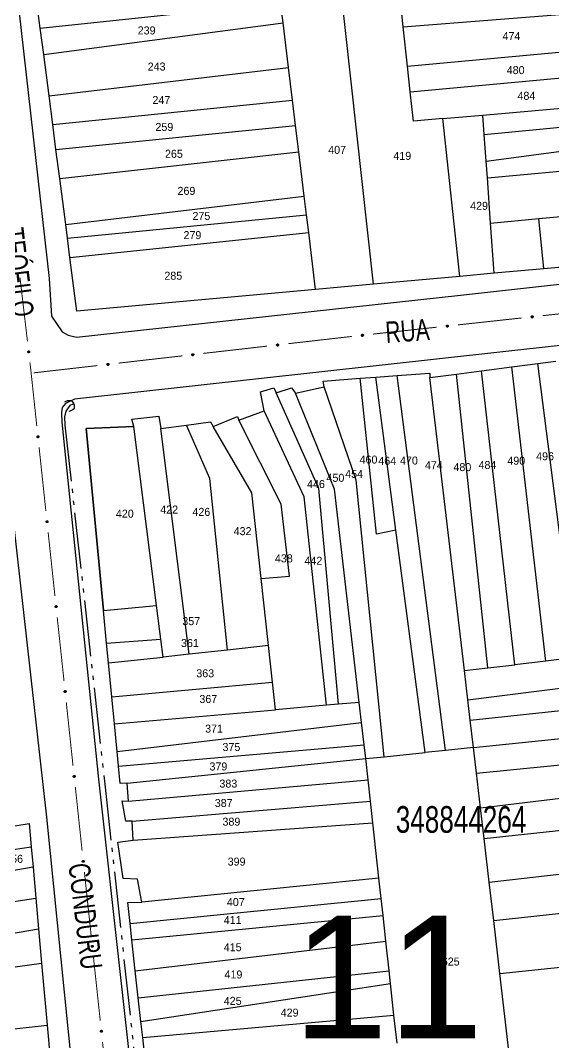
# Model space of a CAD drawing. Extents: x 203851 to 204958, y 4839055 to 4839989.
# Drawn here: x 204350.2 to 204450.1, y 4839515.8 to 4839707.3 of the extents above; entities that cross this region are included whole.
import ezdxf
from ezdxf.enums import TextEntityAlignment as Align

# ---------------------------------------------------------------- set-up
doc = ezdxf.new("R2010")
doc.units = 0
doc.header["$LTSCALE"] = 1.5
doc.header["$MEASUREMENT"] = 0
doc.linetypes.add('TRACO_05', pattern=[11, 7, -1, 0.5, -1, 0.5, -1])
for name, color, linetype in [('CD_MALHA_LOTES', 7, 'CONTINUOUS'), ('CD_TXT_QUADRA', 2, 'CONTINUOUS'), ('HD-VALAS-DRENOS', 170, 'CONTINUOUS'), ('LM-TXT-LSB', 7, 'CONTINUOUS'), ('RU-QUADRA', 210, 'CONTINUOUS'), ('SV-BUEIRO-VALA', 7, 'CONTINUOUS'), ('SV-EIXO-RUA-PAV', 20, 'CONTINUOUS'), ('SV-PONTE-BUEIRO', 251, 'CONTINUOUS'), ('SV-RUA-PAVIM', 7, 'CONTINUOUS'), ('SV-TXT-RUA-N-PAV', 7, 'CONTINUOUS'), ('SV-TXT-RUA-PAV', 7, 'CONTINUOUS'), ('Th_NmrPort', 1, 'CONTINUOUS')]:
    doc.layers.add(name, color=color, linetype=linetype)
doc.styles.add('ARIAL', font='ARIAL.SHX')
doc.styles.add('SWIS', font='swissko.ttf')

# ---------------------------------------------------------------- blocks, each defined once
blk = doc.blocks.new('COD120', base_point=(204091.84, 4839277.8))
at = {"layer": 'SV-PONTE-BUEIRO'}
blk.add_lwpolyline([(204090.84, 4839276.4), (204090.84, 4839276.983333), (204090.84, 4839277.070833), (204090.923333, 4839277.304167), (204091.09, 4839277.566667), (204091.34, 4839277.7125), (204091.673333, 4839277.8), (204092.006667, 4839277.8), (204092.34, 4839277.7125), (204092.59, 4839277.566667), (204092.756667, 4839277.304167), (204092.84, 4839277.070833), (204092.84, 4839276.983333), (204092.84, 4839276.4)], dxfattribs=at)

msp = doc.modelspace()

# ---------------------------------------------------------------- linework, layer by layer
at = {"layer": 'CD_MALHA_LOTES', "linetype": 'Continuous', "flags": 128}
for points in [[(204416.3, 4839657.88), (204410.05, 4839715.07)], [(204353.89, 4839705.84), (204398.92, 4839710.57)], [(204399.38, 4839706.85), (204398.92, 4839710.57)], [(204421.9, 4839706.08), (204421.37, 4839711.01)], [(204353.89, 4839705.84), (204353.45, 4839709.25)], [(204421.9, 4839706.08), (204468.66, 4839709.78)], [(204354.53, 4839700.91), (204399.38, 4839706.85)], [(204400.4, 4839698.51), (204399.38, 4839706.85)], [(204354.53, 4839700.91), (204353.89, 4839705.84)], [(204422.69, 4839698.74), (204421.9, 4839706.08)], [(204422.69, 4839698.74), (204469.37, 4839703.06)], [(204355.52, 4839693.2), (204354.53, 4839700.91)], [(204423.21, 4839693.91), (204422.69, 4839698.74)], [(204355.52, 4839693.2), (204400.4, 4839698.51)], [(204401.14, 4839692.39), (204400.4, 4839698.51)], [(204423.21, 4839693.91), (204469.88, 4839698.26)], [(204356.22, 4839687.81), (204355.52, 4839693.2)], [(204423.8, 4839688.41), (204423.21, 4839693.91)], [(204356.22, 4839687.81), (204401.14, 4839692.39)], [(204401.73, 4839687.61), (204401.14, 4839692.39)], [(204436.82, 4839689.57), (204470.49, 4839692.57)], [(204429.35, 4839688.9), (204436.82, 4839689.57)], [(204437.08, 4839685.93), (204436.82, 4839689.57)], [(204437.08, 4839685.93), (204470.85, 4839689.18)], [(204356.82, 4839683.13), (204356.22, 4839687.81)], [(204356.82, 4839683.13), (204401.73, 4839687.61)], [(204402.33, 4839682.67), (204401.73, 4839687.61)], [(204429.35, 4839688.9), (204423.8, 4839688.41)], [(204432.48, 4839659.34), (204429.35, 4839688.9)], [(204437.44, 4839680.93), (204437.08, 4839685.93)], [(204437.44, 4839680.93), (204471.25, 4839685.45)], [(204357.53, 4839677.69), (204356.82, 4839683.13)], [(204357.53, 4839677.69), (204402.33, 4839682.67)], [(204403.35, 4839674.35), (204402.33, 4839682.67)], [(204437.67, 4839677.82), (204437.44, 4839680.93)], [(204437.67, 4839677.82), (204471.73, 4839680.92)], [(204358.64, 4839669.09), (204357.53, 4839677.69)], [(204438.28, 4839669.34), (204437.67, 4839677.82)], [(204358.64, 4839669.09), (204403.35, 4839674.35)], [(204403.77, 4839670.9), (204403.35, 4839674.35)], [(204447.34, 4839670.17), (204472.62, 4839672.51)], [(204358.97, 4839666.52), (204403.77, 4839670.9)], [(204404.18, 4839667.55), (204403.77, 4839670.9)], [(204438.28, 4839669.34), (204447.34, 4839670.17)], [(204448.25, 4839660.76), (204447.34, 4839670.17)], [(204358.97, 4839666.52), (204358.64, 4839669.09)], [(204438.96, 4839659.93), (204438.28, 4839669.34)], [(204359.43, 4839662.9), (204358.97, 4839666.52)], [(204359.43, 4839662.9), (204404.18, 4839667.55)], [(204405.48, 4839656.9), (204404.18, 4839667.55)], [(204360.73, 4839652.86), (204359.43, 4839662.9)], [(204473.63, 4839663.06), (204448.25, 4839660.76)], [(204448.25, 4839660.76), (204438.96, 4839659.93)], [(204432.48, 4839659.34), (204416.3, 4839657.88)], [(204438.96, 4839659.93), (204432.48, 4839659.34)], [(204405.48, 4839656.9), (204360.73, 4839652.86)], [(204416.3, 4839657.88), (204405.48, 4839656.9)], [(204447.15, 4839643.01), (204450.52, 4839643.44)], [(204420.75, 4839640.77), (204426.89, 4839641.22)], [(204426.89, 4839641.22), (204426.88, 4839640.42)], [(204431.91, 4839641.06), (204436.55, 4839641.65)], [(204436.55, 4839641.65), (204442.23, 4839642.38)], [(204442.82, 4839586.6), (204436.55, 4839641.65)], [(204442.23, 4839642.38), (204447.15, 4839643.01)], [(204448.65, 4839587.28), (204442.23, 4839642.38)], [(204454.21, 4839587.93), (204447.15, 4839643.01)], [(204406.91, 4839639.74), (204413.84, 4839640.26)], [(204407.09, 4839638.63), (204406.91, 4839639.74)], [(204413.84, 4839640.26), (204416.75, 4839640.47)], [(204416.89, 4839611.04), (204413.84, 4839640.26)], [(204416.75, 4839640.47), (204420.75, 4839640.77)], [(204420.52, 4839611.79), (204416.75, 4839640.47)], [(204429.8, 4839570.55), (204420.75, 4839640.77)], [(204426.88, 4839640.42), (204431.91, 4839641.06)], [(204433.37, 4839585.5), (204426.88, 4839640.42)], [(204437.74, 4839586.01), (204431.91, 4839641.06)], [(204395.87, 4839634.13), (204395.18, 4839637.71), (204397.63, 4839638.44), (204398.11, 4839637.53)], [(204398.11, 4839637.53), (204400.96, 4839638.45)], [(204409.74, 4839579.18), (204406.11, 4839619.59), (204398.11, 4839637.53)], [(204400.96, 4839638.45), (204401.69, 4839637.44)], [(204401.69, 4839637.44), (204407.09, 4839638.63)], [(204413.67, 4839579.52), (204409.05, 4839619.5), (204401.69, 4839637.44)], [(204418.31, 4839569.36), (204413.05, 4839621.17), (204407.09, 4839638.63)], [(204391.11, 4839632.42), (204395.87, 4839634.13)], [(204407.49, 4839578.99), (204403.35, 4839618.06), (204395.87, 4839634.13)], [(204371.43, 4839631.24), (204371.05, 4839632.6), (204376.09, 4839633.15), (204376.45, 4839630.82)], [(204381.28, 4839631.47), (204385.78, 4839632.08), (204386.27, 4839631.21)], [(204386.27, 4839631.21), (204390.83, 4839633.08), (204391.11, 4839632.42)], [(204400.59, 4839603.17), (204399.05, 4839616.7), (204391.11, 4839632.42)], [(204371.43, 4839631.24), (204362.46, 4839630.84)], [(204362.46, 4839630.84), (204365.74, 4839596.73)], [(204375.68, 4839597.66), (204371.43, 4839631.24)], [(204376.45, 4839630.82), (204381.28, 4839631.47)], [(204381.77, 4839588.57), (204376.45, 4839630.82)], [(204388.98, 4839589.34), (204385.67, 4839621.49), (204381.28, 4839631.47)], [(204395.27, 4839602.78), (204393.5, 4839618.78), (204386.27, 4839631.21)], [(204420.52, 4839611.79), (204416.89, 4839611.04)], [(204425.99, 4839570.15), (204420.52, 4839611.79)], [(204395.27, 4839602.78), (204400.59, 4839603.17)], [(204396.66, 4839590.18), (204395.27, 4839602.78)], [(204365.74, 4839596.73), (204375.68, 4839597.66)], [(204376.48, 4839591.38), (204375.68, 4839597.66)], [(204366.32, 4839590.65), (204365.74, 4839596.73)], [(204366.32, 4839590.65), (204376.48, 4839591.38)], [(204366.68, 4839586.93), (204366.32, 4839590.65)], [(204376.9, 4839588.04), (204376.48, 4839591.38)], [(204396.66, 4839590.18), (204388.98, 4839589.34)], [(204397.42, 4839583.32), (204396.66, 4839590.18)], [(204366.68, 4839586.93), (204376.9, 4839588.04)], [(204381.77, 4839588.57), (204376.9, 4839588.04)], [(204388.98, 4839589.34), (204381.77, 4839588.57)], [(204454.21, 4839587.93), (204448.65, 4839587.28)], [(204367.29, 4839580.6), (204366.68, 4839586.93)], [(204433.37, 4839585.5), (204437.74, 4839586.01)], [(204434.02, 4839580), (204482.03, 4839586.05)], [(204437.74, 4839586.01), (204442.82, 4839586.6)], [(204448.65, 4839587.28), (204442.82, 4839586.6)], [(204434.02, 4839580), (204433.37, 4839585.5)], [(204367.29, 4839580.6), (204397.42, 4839583.32)], [(204397.99, 4839578.16), (204397.42, 4839583.32)], [(204367.77, 4839575.55), (204367.29, 4839580.6)], [(204434.47, 4839576.2), (204434.02, 4839580)], [(204434.47, 4839576.2), (204482.51, 4839581.32)], [(204367.77, 4839575.55), (204397.99, 4839578.16)], [(204407.49, 4839578.99), (204397.99, 4839578.16)], [(204409.74, 4839579.18), (204407.49, 4839578.99)], [(204413.67, 4839579.52), (204409.74, 4839579.18)], [(204414.1, 4839575.77), (204413.67, 4839579.52)], [(204435.07, 4839571.09), (204434.47, 4839576.2)], [(204368.28, 4839570.33), (204367.77, 4839575.55)], [(204368.28, 4839570.33), (204414.1, 4839575.77)], [(204414.58, 4839571.59), (204414.1, 4839575.77)], [(204435.07, 4839571.09), (204483.04, 4839576.03)], [(204368.54, 4839567.56), (204414.58, 4839571.59)], [(204414.88, 4839569.01), (204414.58, 4839571.59)], [(204429.8, 4839570.55), (204425.99, 4839570.15)], [(204435.07, 4839571.09), (204429.8, 4839570.55)], [(204435.63, 4839566.26), (204435.07, 4839571.09)], [(204435.63, 4839566.26), (204483.54, 4839571.03)], [(204368.54, 4839567.56), (204368.28, 4839570.33)], [(204370.14, 4839564.41), (204414.88, 4839569.01)], [(204414.88, 4839569.01), (204418.31, 4839569.36)], [(204415.31, 4839565.05), (204414.88, 4839569.01)], [(204418.31, 4839569.36), (204425.99, 4839570.15)], [(204370.14, 4839564.41), (204368.85, 4839564.37), (204368.54, 4839567.56)], [(204370.39, 4839561.03), (204415.31, 4839565.05)], [(204415.75, 4839561.05), (204415.31, 4839565.05)], [(204436.39, 4839559.79), (204435.63, 4839566.26)], [(204436.39, 4839559.79), (204484.09, 4839565.56)], [(204370.39, 4839561.03), (204370.14, 4839564.41)], [(204371.13, 4839557.29), (204369.89, 4839557.3), (204369.25, 4839561.09), (204370.39, 4839561.03)], [(204371.13, 4839557.29), (204415.75, 4839561.05)], [(204416.2, 4839556.97), (204415.75, 4839561.05)], [(204437.06, 4839554.01), (204436.39, 4839559.79)], [(204437.06, 4839554.01), (204484.74, 4839559.16)], [(204371.28, 4839553.71), (204371.13, 4839557.29)], [(204371.28, 4839553.71), (204416.2, 4839556.97)], [(204417.34, 4839546.62), (204416.2, 4839556.97)], [(204310.4, 4839550.13), (204351.79, 4839556.83)], [(204351.79, 4839556.83), (204352.18, 4839552.46)], [(204372.9, 4839542.14), (204372.12, 4839546.44), (204369.43, 4839546.52), (204368.44, 4839553.34), (204371.28, 4839553.71)], [(204438.02, 4839545.83), (204437.06, 4839554.01)], [(204333.57, 4839549.71), (204352.18, 4839552.46)], [(204352.18, 4839552.46), (204352.52, 4839548.64)], [(204438.02, 4839545.83), (204485.53, 4839551.3)], [(204352.52, 4839548.64), (204334.46, 4839545.53)], [(204352.52, 4839548.64), (204353.04, 4839542.85)], [(204417.34, 4839546.62), (204372.9, 4839542.14)], [(204417.76, 4839542.77), (204417.34, 4839546.62)], [(204438.86, 4839538.65), (204438.02, 4839545.83)], [(204438.86, 4839538.65), (204484.45, 4839543.61)], [(204325.2, 4839538.69), (204353.04, 4839542.85)], [(204353.04, 4839542.85), (204353.55, 4839537.1)], [(204370.7, 4839538.1), (204370.26, 4839542.02), (204372.9, 4839542.14)], [(204370.7, 4839538.1), (204417.76, 4839542.77)], [(204418.11, 4839539.59), (204417.76, 4839542.77)], [(204371.03, 4839535.07), (204370.7, 4839538.1)], [(204371.03, 4839535.07), (204418.11, 4839539.59)], [(204418.63, 4839534.83), (204418.11, 4839539.59)], [(204440.01, 4839528.76), (204438.86, 4839538.65)], [(204325.95, 4839532.38), (204353.55, 4839537.1)], [(204353.55, 4839537.1), (204354.12, 4839530.69)], [(204371.68, 4839529.26), (204371.03, 4839535.07)], [(204371.68, 4839529.26), (204418.63, 4839534.83)], [(204419.25, 4839529.22), (204418.63, 4839534.83)], [(204440.01, 4839528.76), (204485.45, 4839533.51)], [(204326.62, 4839526.85), (204354.12, 4839530.69)], [(204354.12, 4839530.69), (204355.16, 4839519.05)], [(204372.24, 4839524.22), (204371.68, 4839529.26)], [(204372.24, 4839524.22), (204419.25, 4839529.22)], [(204419.51, 4839526.88), (204419.25, 4839529.22)], [(204442.21, 4839509.92), (204440.01, 4839528.76)], [(204372.73, 4839519.78), (204419.51, 4839526.88)], [(204420.16, 4839520.93), (204419.51, 4839526.88)], [(204372.73, 4839519.78), (204372.24, 4839524.22)], [(204373.07, 4839516.73), (204420.16, 4839520.93)], [(204420.74, 4839515.67), (204420.16, 4839520.93)], [(204327.92, 4839516.06), (204355.16, 4839519.05)], [(204355.16, 4839519.05), (204355.72, 4839512.8)], [(204373.07, 4839516.73), (204372.73, 4839519.78)], [(204373.79, 4839510.29), (204373.07, 4839516.73)]]:
    msp.add_lwpolyline(points, dxfattribs=at)
at = {"layer": 'HD-VALAS-DRENOS', "linetype": 'TRACO_05'}
msp.add_polyline3d([(204359.97, 4839635.44, 5.86), (204359.44, 4839635.14, 5.86), (204358.65, 4839634.1, 5.86), (204358.44, 4839633.02, 5.86), (204358.5, 4839631.45, 5.86), (204365.98, 4839564.19, 4.18), (204373.71, 4839493.54, 4.25)], dxfattribs=at)
at = {"layer": 'RU-QUADRA', "linetype": 'Continuous', "flags": 128}
for points in [[(204473.63, 4839663.06), (204448.25, 4839660.76), (204438.96, 4839659.93), (204432.48, 4839659.34), (204416.3, 4839657.88), (204405.48, 4839656.9), (204360.73, 4839652.86), (204359.43, 4839662.9), (204358.97, 4839666.52), (204358.64, 4839669.09), (204357.53, 4839677.69), (204356.82, 4839683.13), (204356.22, 4839687.81), (204355.52, 4839693.2), (204354.53, 4839700.91), (204353.89, 4839705.84), (204353.45, 4839709.25)], [(204373.79, 4839510.29), (204373.07, 4839516.73), (204372.73, 4839519.78), (204372.24, 4839524.22), (204371.68, 4839529.26), (204371.03, 4839535.07), (204370.7, 4839538.1), (204370.26, 4839542.02), (204372.9, 4839542.14), (204372.12, 4839546.44), (204369.43, 4839546.52), (204368.44, 4839553.34), (204371.28, 4839553.71), (204371.13, 4839557.29), (204369.89, 4839557.3), (204369.25, 4839561.09), (204370.39, 4839561.03), (204370.14, 4839564.41), (204368.85, 4839564.37), (204368.54, 4839567.56), (204368.28, 4839570.33), (204367.77, 4839575.55), (204367.29, 4839580.6), (204366.68, 4839586.93), (204366.32, 4839590.65), (204365.74, 4839596.73), (204362.46, 4839630.84), (204371.43, 4839631.24), (204371.05, 4839632.6), (204376.09, 4839633.15), (204376.45, 4839630.82), (204381.28, 4839631.47), (204385.78, 4839632.08), (204386.27, 4839631.21), (204390.83, 4839633.08), (204391.11, 4839632.42), (204395.87, 4839634.13), (204395.18, 4839637.71), (204397.63, 4839638.44), (204398.11, 4839637.53), (204400.96, 4839638.45), (204401.69, 4839637.44), (204407.09, 4839638.63), (204406.91, 4839639.74), (204413.84, 4839640.26), (204416.75, 4839640.47), (204420.75, 4839640.77), (204426.89, 4839641.22), (204426.88, 4839640.42), (204431.91, 4839641.06), (204436.55, 4839641.65), (204442.23, 4839642.38), (204447.15, 4839643.01), (204450.52, 4839643.44)], [(204310.4, 4839550.13), (204351.79, 4839556.83), (204352.18, 4839552.46), (204352.52, 4839548.64), (204353.04, 4839542.85), (204353.55, 4839537.1), (204354.12, 4839530.69), (204355.16, 4839519.05), (204355.72, 4839512.8)]]:
    msp.add_lwpolyline(points, dxfattribs=at)
at = {"layer": 'SV-EIXO-RUA-PAV', "const_width": 0.18}
for points in [[(204350.08, 4839659.11), (204351.48, 4839647.19)], [(204448.06, 4839651.99), (204459.99, 4839653.28)], [(204432.15, 4839650.26), (204444.08, 4839651.56)], [(204416.25, 4839648.54), (204428.18, 4839649.83)], [(204400.35, 4839646.74), (204412.27, 4839648.1)], [(204384.45, 4839644.92), (204396.37, 4839646.28)], [(204351.94, 4839643.22), (204352.06, 4839642.23)], [(204368.56, 4839643.1), (204380.48, 4839644.46)], [(204352.06, 4839642.23), (204352.15, 4839641.43)], [(204352.15, 4839641.43), (204353.23, 4839631.29)], [(204352.66, 4839641.28), (204364.58, 4839642.64)], [(204353.66, 4839627.31), (204354.93, 4839615.38)], [(204355.35, 4839611.4), (204356.63, 4839599.47)], [(204357.05, 4839595.49), (204358.33, 4839583.56)], [(204358.75, 4839579.58), (204360.02, 4839567.65)], [(204360.45, 4839563.67), (204361.72, 4839551.74)], [(204362.15, 4839547.76), (204363.42, 4839535.83)], [(204363.84, 4839531.85), (204365.12, 4839519.92)], [(204365.54, 4839515.94), (204366.81, 4839504.01)]]:
    msp.add_lwpolyline(points, dxfattribs=at)
at = {"layer": 'SV-EIXO-RUA-PAV'}
for points in [[(204445.92, 4839651.87), (204445.95, 4839651.91), (204445.98, 4839651.93), (204446.02, 4839651.95), (204446.05, 4839651.95), (204446.08, 4839651.95), (204446.12, 4839651.95), (204446.16, 4839651.93), (204446.2, 4839651.9), (204446.22, 4839651.86), (204446.24, 4839651.83), (204446.25, 4839651.8), (204446.25, 4839651.76), (204446.24, 4839651.72), (204446.22, 4839651.69), (204446.19, 4839651.65), (204446.16, 4839651.62), (204446.12, 4839651.61), (204446.09, 4839651.6), (204446.05, 4839651.6), (204446.02, 4839651.61), (204445.98, 4839651.63), (204445.94, 4839651.66), (204445.91, 4839651.69), (204445.9, 4839651.72), (204445.89, 4839651.76), (204445.89, 4839651.79), (204445.9, 4839651.83), (204445.92, 4839651.87)], [(204430.01, 4839650.14), (204430.04, 4839650.18), (204430.07, 4839650.21), (204430.11, 4839650.22), (204430.14, 4839650.23), (204430.18, 4839650.23), (204430.21, 4839650.22), (204430.25, 4839650.21), (204430.29, 4839650.18), (204430.32, 4839650.14), (204430.33, 4839650.11), (204430.34, 4839650.07), (204430.34, 4839650.04), (204430.33, 4839650), (204430.31, 4839649.96), (204430.28, 4839649.92), (204430.25, 4839649.9), (204430.22, 4839649.88), (204430.18, 4839649.88), (204430.14, 4839649.88), (204430.11, 4839649.88), (204430.07, 4839649.9), (204430.03, 4839649.93), (204430.01, 4839649.96), (204429.99, 4839650), (204429.99, 4839650.03), (204429.99, 4839650.07), (204429.99, 4839650.1), (204430.01, 4839650.14)], [(204414.1, 4839648.42), (204414.13, 4839648.46), (204414.17, 4839648.48), (204414.2, 4839648.5), (204414.24, 4839648.5), (204414.27, 4839648.5), (204414.31, 4839648.5), (204414.35, 4839648.48), (204414.38, 4839648.45), (204414.41, 4839648.41), (204414.43, 4839648.38), (204414.43, 4839648.35), (204414.43, 4839648.31), (204414.42, 4839648.27), (204414.41, 4839648.24), (204414.38, 4839648.2), (204414.34, 4839648.17), (204414.31, 4839648.16), (204414.27, 4839648.15), (204414.24, 4839648.15), (204414.2, 4839648.16), (204414.16, 4839648.18), (204414.13, 4839648.21), (204414.1, 4839648.24), (204414.09, 4839648.27), (204414.08, 4839648.31), (204414.08, 4839648.34), (204414.08, 4839648.38), (204414.1, 4839648.42)], [(204351.8, 4839645.36), (204351.84, 4839645.33), (204351.87, 4839645.3), (204351.88, 4839645.26), (204351.89, 4839645.23), (204351.89, 4839645.19), (204351.88, 4839645.16), (204351.86, 4839645.12), (204351.84, 4839645.08), (204351.8, 4839645.06), (204351.77, 4839645.04), (204351.73, 4839645.03), (204351.7, 4839645.03), (204351.66, 4839645.04), (204351.62, 4839645.06), (204351.58, 4839645.09), (204351.56, 4839645.12), (204351.54, 4839645.15), (204351.54, 4839645.19), (204351.53, 4839645.23), (204351.54, 4839645.26), (204351.56, 4839645.3), (204351.59, 4839645.34), (204351.62, 4839645.36), (204351.66, 4839645.38), (204351.69, 4839645.38), (204351.73, 4839645.39), (204351.76, 4839645.38), (204351.8, 4839645.36)], [(204398.21, 4839646.6), (204398.24, 4839646.64), (204398.27, 4839646.67), (204398.3, 4839646.68), (204398.34, 4839646.69), (204398.37, 4839646.69), (204398.41, 4839646.68), (204398.45, 4839646.66), (204398.49, 4839646.64), (204398.51, 4839646.6), (204398.53, 4839646.57), (204398.54, 4839646.53), (204398.54, 4839646.5), (204398.53, 4839646.46), (204398.51, 4839646.42), (204398.48, 4839646.38), (204398.45, 4839646.36), (204398.41, 4839646.34), (204398.38, 4839646.34), (204398.34, 4839646.34), (204398.31, 4839646.34), (204398.27, 4839646.36), (204398.23, 4839646.39), (204398.2, 4839646.42), (204398.19, 4839646.46), (204398.18, 4839646.49), (204398.18, 4839646.53), (204398.19, 4839646.56), (204398.21, 4839646.6)], [(204382.31, 4839644.78), (204382.34, 4839644.82), (204382.37, 4839644.85), (204382.41, 4839644.86), (204382.44, 4839644.87), (204382.48, 4839644.87), (204382.51, 4839644.86), (204382.55, 4839644.85), (204382.59, 4839644.82), (204382.62, 4839644.78), (204382.63, 4839644.75), (204382.64, 4839644.71), (204382.64, 4839644.68), (204382.63, 4839644.64), (204382.61, 4839644.6), (204382.58, 4839644.56), (204382.55, 4839644.54), (204382.52, 4839644.52), (204382.48, 4839644.52), (204382.45, 4839644.52), (204382.41, 4839644.52), (204382.37, 4839644.54), (204382.33, 4839644.57), (204382.31, 4839644.6), (204382.29, 4839644.64), (204382.29, 4839644.67), (204382.29, 4839644.71), (204382.29, 4839644.74), (204382.31, 4839644.78)], [(204366.41, 4839642.96), (204366.44, 4839643), (204366.48, 4839643.03), (204366.51, 4839643.04), (204366.55, 4839643.05), (204366.58, 4839643.05), (204366.62, 4839643.04), (204366.66, 4839643.03), (204366.69, 4839643), (204366.72, 4839642.96), (204366.74, 4839642.93), (204366.74, 4839642.89), (204366.74, 4839642.86), (204366.74, 4839642.82), (204366.72, 4839642.78), (204366.69, 4839642.75), (204366.65, 4839642.72), (204366.62, 4839642.71), (204366.59, 4839642.7), (204366.55, 4839642.7), (204366.51, 4839642.71), (204366.48, 4839642.72), (204366.44, 4839642.75), (204366.41, 4839642.79), (204366.4, 4839642.82), (204366.39, 4839642.85), (204366.39, 4839642.89), (204366.4, 4839642.93), (204366.41, 4839642.96)], [(204353.54, 4839629.45), (204353.58, 4839629.42), (204353.6, 4839629.39), (204353.62, 4839629.36), (204353.62, 4839629.32), (204353.62, 4839629.29), (204353.62, 4839629.25), (204353.6, 4839629.21), (204353.57, 4839629.17), (204353.53, 4839629.15), (204353.5, 4839629.13), (204353.47, 4839629.13), (204353.43, 4839629.13), (204353.39, 4839629.13), (204353.36, 4839629.15), (204353.32, 4839629.18), (204353.29, 4839629.22), (204353.28, 4839629.25), (204353.27, 4839629.29), (204353.27, 4839629.32), (204353.28, 4839629.36), (204353.3, 4839629.4), (204353.33, 4839629.43), (204353.36, 4839629.46), (204353.39, 4839629.47), (204353.43, 4839629.48), (204353.46, 4839629.48), (204353.5, 4839629.47), (204353.54, 4839629.45)], [(204355.24, 4839613.55), (204355.27, 4839613.52), (204355.3, 4839613.48), (204355.32, 4839613.45), (204355.32, 4839613.41), (204355.32, 4839613.38), (204355.31, 4839613.34), (204355.3, 4839613.3), (204355.27, 4839613.26), (204355.23, 4839613.24), (204355.2, 4839613.22), (204355.16, 4839613.22), (204355.13, 4839613.22), (204355.09, 4839613.23), (204355.05, 4839613.24), (204355.02, 4839613.27), (204354.99, 4839613.31), (204354.98, 4839613.34), (204354.97, 4839613.38), (204354.97, 4839613.41), (204354.98, 4839613.45), (204354.99, 4839613.49), (204355.02, 4839613.52), (204355.06, 4839613.55), (204355.09, 4839613.56), (204355.13, 4839613.57), (204355.16, 4839613.57), (204355.2, 4839613.56), (204355.24, 4839613.55)], [(204356.93, 4839597.64), (204356.97, 4839597.61), (204357, 4839597.57), (204357.01, 4839597.54), (204357.02, 4839597.5), (204357.02, 4839597.47), (204357.01, 4839597.43), (204357, 4839597.39), (204356.97, 4839597.36), (204356.93, 4839597.33), (204356.9, 4839597.31), (204356.86, 4839597.31), (204356.83, 4839597.31), (204356.79, 4839597.32), (204356.75, 4839597.33), (204356.71, 4839597.36), (204356.69, 4839597.4), (204356.67, 4839597.43), (204356.67, 4839597.47), (204356.67, 4839597.5), (204356.67, 4839597.54), (204356.69, 4839597.58), (204356.72, 4839597.61), (204356.76, 4839597.64), (204356.79, 4839597.65), (204356.82, 4839597.66), (204356.86, 4839597.66), (204356.9, 4839597.65), (204356.93, 4839597.64)], [(204358.63, 4839581.73), (204358.67, 4839581.7), (204358.7, 4839581.66), (204358.71, 4839581.63), (204358.72, 4839581.59), (204358.72, 4839581.56), (204358.71, 4839581.52), (204358.69, 4839581.48), (204358.66, 4839581.45), (204358.63, 4839581.42), (204358.59, 4839581.4), (204358.56, 4839581.4), (204358.52, 4839581.4), (204358.49, 4839581.41), (204358.45, 4839581.42), (204358.41, 4839581.45), (204358.38, 4839581.49), (204358.37, 4839581.52), (204358.37, 4839581.56), (204358.36, 4839581.59), (204358.37, 4839581.63), (204358.39, 4839581.67), (204358.42, 4839581.7), (204358.45, 4839581.73), (204358.49, 4839581.74), (204358.52, 4839581.75), (204358.56, 4839581.75), (204358.59, 4839581.75), (204358.63, 4839581.73)], [(204360.33, 4839565.82), (204360.37, 4839565.79), (204360.39, 4839565.75), (204360.41, 4839565.72), (204360.41, 4839565.68), (204360.41, 4839565.65), (204360.41, 4839565.61), (204360.39, 4839565.57), (204360.36, 4839565.54), (204360.32, 4839565.51), (204360.29, 4839565.49), (204360.26, 4839565.49), (204360.22, 4839565.49), (204360.19, 4839565.5), (204360.15, 4839565.51), (204360.11, 4839565.54), (204360.08, 4839565.58), (204360.07, 4839565.61), (204360.06, 4839565.65), (204360.06, 4839565.68), (204360.07, 4839565.72), (204360.09, 4839565.76), (204360.12, 4839565.79), (204360.15, 4839565.82), (204360.18, 4839565.83), (204360.22, 4839565.84), (204360.25, 4839565.84), (204360.29, 4839565.84), (204360.33, 4839565.82)], [(204362.03, 4839549.91), (204362.07, 4839549.88), (204362.09, 4839549.84), (204362.11, 4839549.81), (204362.11, 4839549.77), (204362.11, 4839549.74), (204362.11, 4839549.7), (204362.09, 4839549.67), (204362.06, 4839549.63), (204362.02, 4839549.6), (204361.99, 4839549.59), (204361.95, 4839549.58), (204361.92, 4839549.58), (204361.88, 4839549.59), (204361.84, 4839549.6), (204361.81, 4839549.63), (204361.78, 4839549.67), (204361.77, 4839549.7), (204361.76, 4839549.74), (204361.76, 4839549.77), (204361.77, 4839549.81), (204361.78, 4839549.85), (204361.82, 4839549.88), (204361.85, 4839549.91), (204361.88, 4839549.92), (204361.92, 4839549.93), (204361.95, 4839549.93), (204361.99, 4839549.93), (204362.03, 4839549.91)], [(204363.72, 4839534), (204363.76, 4839533.97), (204363.79, 4839533.93), (204363.8, 4839533.9), (204363.81, 4839533.86), (204363.81, 4839533.83), (204363.8, 4839533.79), (204363.79, 4839533.76), (204363.76, 4839533.72), (204363.72, 4839533.69), (204363.69, 4839533.68), (204363.65, 4839533.67), (204363.62, 4839533.67), (204363.58, 4839533.68), (204363.54, 4839533.69), (204363.5, 4839533.72), (204363.48, 4839533.76), (204363.46, 4839533.79), (204363.46, 4839533.83), (204363.46, 4839533.86), (204363.46, 4839533.9), (204363.48, 4839533.94), (204363.51, 4839533.97), (204363.55, 4839534), (204363.58, 4839534.01), (204363.61, 4839534.02), (204363.65, 4839534.02), (204363.69, 4839534.02), (204363.72, 4839534)], [(204365.42, 4839518.09), (204365.46, 4839518.06), (204365.49, 4839518.02), (204365.5, 4839517.99), (204365.51, 4839517.95), (204365.51, 4839517.92), (204365.5, 4839517.88), (204365.48, 4839517.85), (204365.45, 4839517.81), (204365.42, 4839517.78), (204365.38, 4839517.77), (204365.35, 4839517.76), (204365.32, 4839517.76), (204365.28, 4839517.77), (204365.24, 4839517.78), (204365.2, 4839517.82), (204365.18, 4839517.85), (204365.16, 4839517.88), (204365.16, 4839517.92), (204365.16, 4839517.95), (204365.16, 4839517.99), (204365.18, 4839518.03), (204365.21, 4839518.06), (204365.24, 4839518.09), (204365.28, 4839518.1), (204365.31, 4839518.11), (204365.35, 4839518.11), (204365.38, 4839518.11), (204365.42, 4839518.09)]]:
    msp.add_lwpolyline(points, close=True, dxfattribs=at)
for points in [[(204445.89, 4839651.79), (204446.22, 4839651.86)], [(204445.89, 4839651.76), (204446.24, 4839651.83)], [(204445.9, 4839651.83), (204446.2, 4839651.9)], [(204445.9, 4839651.81), (204446.21, 4839651.88)], [(204445.9, 4839651.78), (204446.23, 4839651.85)], [(204445.9, 4839651.74), (204446.24, 4839651.81)], [(204445.9, 4839651.72), (204446.25, 4839651.8)], [(204445.91, 4839651.85), (204446.17, 4839651.91)], [(204445.91, 4839651.71), (204446.24, 4839651.78)], [(204445.91, 4839651.69), (204446.25, 4839651.76)], [(204445.92, 4839651.87), (204446.16, 4839651.93)], [(204445.93, 4839651.89), (204446.13, 4839651.94)], [(204445.93, 4839651.67), (204446.24, 4839651.74)], [(204445.94, 4839651.66), (204446.24, 4839651.72)], [(204445.95, 4839651.91), (204446.12, 4839651.95)], [(204445.96, 4839651.64), (204446.23, 4839651.7)], [(204445.97, 4839651.92), (204446.09, 4839651.95)], [(204445.98, 4839651.93), (204446.08, 4839651.95)], [(204445.98, 4839651.63), (204446.22, 4839651.69)], [(204446, 4839651.62), (204446.2, 4839651.67)], [(204446.02, 4839651.61), (204446.19, 4839651.65)], [(204446.04, 4839651.61), (204446.17, 4839651.63)], [(204446.05, 4839651.6), (204446.16, 4839651.62)], [(204429.99, 4839650.1), (204430.29, 4839650.18)], [(204429.99, 4839650.09), (204430.3, 4839650.16)], [(204429.99, 4839650.07), (204430.32, 4839650.14)], [(204429.99, 4839650.05), (204430.32, 4839650.12)], [(204429.99, 4839650.03), (204430.33, 4839650.11)], [(204429.99, 4839650.02), (204430.33, 4839650.09)], [(204429.99, 4839650), (204430.34, 4839650.07)], [(204430, 4839650.12), (204430.27, 4839650.19)], [(204430, 4839649.98), (204430.34, 4839650.05)], [(204430.01, 4839650.14), (204430.25, 4839650.21)], [(204430.01, 4839649.96), (204430.34, 4839650.04)], [(204430.02, 4839649.95), (204430.33, 4839650.02)], [(204430.03, 4839650.16), (204430.23, 4839650.21)], [(204430.03, 4839649.93), (204430.33, 4839650)], [(204430.04, 4839650.18), (204430.21, 4839650.22)], [(204430.06, 4839650.2), (204430.19, 4839650.22)], [(204430.06, 4839649.92), (204430.32, 4839649.98)], [(204430.07, 4839650.21), (204430.18, 4839650.23)], [(204430.07, 4839649.9), (204430.31, 4839649.96)], [(204430.1, 4839649.9), (204430.29, 4839649.94)], [(204430.11, 4839649.88), (204430.28, 4839649.92)], [(204430.13, 4839649.88), (204430.26, 4839649.91)], [(204430.14, 4839649.88), (204430.25, 4839649.9)], [(204414.08, 4839648.38), (204414.38, 4839648.45)], [(204414.08, 4839648.34), (204414.41, 4839648.41)], [(204414.08, 4839648.33), (204414.41, 4839648.4)], [(204414.08, 4839648.31), (204414.43, 4839648.38)], [(204414.09, 4839648.36), (204414.39, 4839648.43)], [(204414.09, 4839648.29), (204414.43, 4839648.36)], [(204414.09, 4839648.27), (204414.43, 4839648.35)], [(204414.1, 4839648.42), (204414.35, 4839648.48)], [(204414.1, 4839648.4), (204414.36, 4839648.46)], [(204414.1, 4839648.26), (204414.43, 4839648.33)], [(204414.1, 4839648.24), (204414.43, 4839648.31)], [(204414.12, 4839648.44), (204414.32, 4839648.49)], [(204414.12, 4839648.22), (204414.42, 4839648.29)], [(204414.13, 4839648.46), (204414.31, 4839648.5)], [(204414.13, 4839648.21), (204414.42, 4839648.27)], [(204414.15, 4839648.47), (204414.28, 4839648.5)], [(204414.15, 4839648.19), (204414.41, 4839648.25)], [(204414.16, 4839648.18), (204414.41, 4839648.24)], [(204414.17, 4839648.48), (204414.27, 4839648.5)], [(204414.19, 4839648.17), (204414.38, 4839648.22)], [(204414.2, 4839648.16), (204414.38, 4839648.2)], [(204414.22, 4839648.16), (204414.35, 4839648.18)], [(204414.24, 4839648.15), (204414.34, 4839648.17)], [(204351.53, 4839645.23), (204351.56, 4839645.12)], [(204351.54, 4839645.26), (204351.58, 4839645.09)], [(204351.54, 4839645.24), (204351.57, 4839645.11)], [(204351.55, 4839645.27), (204351.6, 4839645.08)], [(204351.56, 4839645.3), (204351.62, 4839645.06)], [(204351.58, 4839645.31), (204351.64, 4839645.05)], [(204351.59, 4839645.34), (204351.66, 4839645.04)], [(204351.6, 4839645.35), (204351.68, 4839645.04)], [(204351.62, 4839645.36), (204351.7, 4839645.03)], [(204351.64, 4839645.37), (204351.71, 4839645.03)], [(204351.66, 4839645.38), (204351.73, 4839645.03)], [(204351.67, 4839645.38), (204351.75, 4839645.04)], [(204351.69, 4839645.38), (204351.77, 4839645.04)], [(204351.71, 4839645.38), (204351.78, 4839645.05)], [(204351.73, 4839645.39), (204351.8, 4839645.06)], [(204351.74, 4839645.38), (204351.82, 4839645.07)], [(204351.76, 4839645.38), (204351.84, 4839645.08)], [(204351.78, 4839645.37), (204351.85, 4839645.1)], [(204351.8, 4839645.36), (204351.86, 4839645.12)], [(204351.82, 4839645.34), (204351.87, 4839645.15)], [(204351.84, 4839645.33), (204351.88, 4839645.16)], [(204351.85, 4839645.31), (204351.88, 4839645.19)], [(204351.87, 4839645.3), (204351.89, 4839645.19)], [(204398.18, 4839646.53), (204398.51, 4839646.6)], [(204398.18, 4839646.49), (204398.53, 4839646.57)], [(204398.19, 4839646.56), (204398.49, 4839646.64)], [(204398.19, 4839646.55), (204398.49, 4839646.62)], [(204398.19, 4839646.51), (204398.52, 4839646.58)], [(204398.19, 4839646.47), (204398.53, 4839646.55)], [(204398.19, 4839646.46), (204398.54, 4839646.53)], [(204398.2, 4839646.58), (204398.46, 4839646.65)], [(204398.2, 4839646.44), (204398.53, 4839646.51)], [(204398.2, 4839646.42), (204398.54, 4839646.5)], [(204398.21, 4839646.6), (204398.45, 4839646.66)], [(204398.22, 4839646.62), (204398.42, 4839646.67)], [(204398.22, 4839646.41), (204398.53, 4839646.48)], [(204398.23, 4839646.39), (204398.53, 4839646.46)], [(204398.24, 4839646.64), (204398.41, 4839646.68)], [(204398.25, 4839646.38), (204398.52, 4839646.44)], [(204398.26, 4839646.66), (204398.38, 4839646.68)], [(204398.27, 4839646.67), (204398.37, 4839646.69)], [(204398.27, 4839646.36), (204398.51, 4839646.42)], [(204398.29, 4839646.35), (204398.49, 4839646.4)], [(204398.31, 4839646.34), (204398.48, 4839646.38)], [(204398.33, 4839646.34), (204398.46, 4839646.37)], [(204398.34, 4839646.34), (204398.45, 4839646.36)], [(204382.29, 4839644.74), (204382.59, 4839644.82)], [(204382.29, 4839644.73), (204382.6, 4839644.8)], [(204382.29, 4839644.71), (204382.62, 4839644.78)], [(204382.29, 4839644.69), (204382.62, 4839644.77)], [(204382.29, 4839644.67), (204382.63, 4839644.75)], [(204382.29, 4839644.66), (204382.63, 4839644.73)], [(204382.29, 4839644.64), (204382.64, 4839644.71)], [(204382.3, 4839644.76), (204382.57, 4839644.83)], [(204382.3, 4839644.62), (204382.64, 4839644.69)], [(204382.31, 4839644.78), (204382.55, 4839644.85)], [(204382.31, 4839644.6), (204382.64, 4839644.68)], [(204382.32, 4839644.59), (204382.63, 4839644.66)], [(204382.33, 4839644.8), (204382.53, 4839644.85)], [(204382.33, 4839644.57), (204382.63, 4839644.64)], [(204382.34, 4839644.82), (204382.51, 4839644.86)], [(204382.36, 4839644.84), (204382.49, 4839644.86)], [(204382.36, 4839644.56), (204382.62, 4839644.62)], [(204382.37, 4839644.85), (204382.48, 4839644.87)], [(204382.37, 4839644.54), (204382.61, 4839644.6)], [(204382.4, 4839644.54), (204382.59, 4839644.58)], [(204382.41, 4839644.52), (204382.58, 4839644.56)], [(204382.43, 4839644.52), (204382.56, 4839644.55)], [(204382.45, 4839644.52), (204382.55, 4839644.54)], [(204366.39, 4839642.89), (204366.72, 4839642.96)], [(204366.39, 4839642.87), (204366.72, 4839642.95)], [(204366.39, 4839642.85), (204366.74, 4839642.93)], [(204366.4, 4839642.93), (204366.69, 4839643)], [(204366.4, 4839642.91), (204366.7, 4839642.98)], [(204366.4, 4839642.84), (204366.74, 4839642.91)], [(204366.4, 4839642.82), (204366.74, 4839642.89)], [(204366.41, 4839642.96), (204366.66, 4839643.03)], [(204366.41, 4839642.94), (204366.67, 4839643.01)], [(204366.41, 4839642.8), (204366.74, 4839642.88)], [(204366.41, 4839642.79), (204366.74, 4839642.86)], [(204366.43, 4839642.98), (204366.63, 4839643.03)], [(204366.43, 4839642.77), (204366.73, 4839642.84)], [(204366.44, 4839643), (204366.62, 4839643.04)], [(204366.44, 4839642.75), (204366.74, 4839642.82)], [(204366.46, 4839643.02), (204366.59, 4839643.05)], [(204366.46, 4839642.74), (204366.72, 4839642.8)], [(204366.48, 4839643.03), (204366.58, 4839643.05)], [(204366.48, 4839642.72), (204366.72, 4839642.78)], [(204366.5, 4839642.72), (204366.7, 4839642.76)], [(204366.51, 4839642.71), (204366.69, 4839642.75)], [(204366.54, 4839642.7), (204366.66, 4839642.73)], [(204366.55, 4839642.7), (204366.65, 4839642.72)], [(204353.27, 4839629.32), (204353.29, 4839629.22)], [(204353.28, 4839629.36), (204353.32, 4839629.18)], [(204353.28, 4839629.33), (204353.3, 4839629.21)], [(204353.29, 4839629.37), (204353.34, 4839629.18)], [(204353.3, 4839629.4), (204353.36, 4839629.15)], [(204353.31, 4839629.41), (204353.37, 4839629.15)], [(204353.33, 4839629.43), (204353.39, 4839629.13)], [(204353.34, 4839629.44), (204353.41, 4839629.14)], [(204353.36, 4839629.46), (204353.43, 4839629.13)], [(204353.38, 4839629.46), (204353.45, 4839629.13)], [(204353.39, 4839629.47), (204353.47, 4839629.13)], [(204353.41, 4839629.47), (204353.48, 4839629.13)], [(204353.43, 4839629.48), (204353.5, 4839629.13)], [(204353.45, 4839629.48), (204353.52, 4839629.15)], [(204353.46, 4839629.48), (204353.53, 4839629.15)], [(204353.48, 4839629.47), (204353.55, 4839629.17)], [(204353.5, 4839629.47), (204353.57, 4839629.17)], [(204353.52, 4839629.46), (204353.58, 4839629.2)], [(204353.54, 4839629.45), (204353.6, 4839629.21)], [(204353.56, 4839629.44), (204353.61, 4839629.24)], [(204353.58, 4839629.42), (204353.62, 4839629.25)], [(204353.59, 4839629.41), (204353.62, 4839629.28)], [(204353.6, 4839629.39), (204353.62, 4839629.29)], [(204354.97, 4839613.43), (204355, 4839613.3)], [(204354.97, 4839613.41), (204354.99, 4839613.31)], [(204354.98, 4839613.45), (204355.02, 4839613.27)], [(204354.99, 4839613.49), (204355.05, 4839613.24)], [(204354.99, 4839613.46), (204355.03, 4839613.27)], [(204355.01, 4839613.5), (204355.07, 4839613.24)], [(204355.02, 4839613.52), (204355.09, 4839613.23)], [(204355.04, 4839613.53), (204355.11, 4839613.23)], [(204355.06, 4839613.55), (204355.13, 4839613.22)], [(204355.07, 4839613.55), (204355.15, 4839613.22)], [(204355.09, 4839613.56), (204355.16, 4839613.22)], [(204355.11, 4839613.56), (204355.18, 4839613.22)], [(204355.13, 4839613.57), (204355.2, 4839613.22)], [(204355.15, 4839613.57), (204355.22, 4839613.24)], [(204355.16, 4839613.57), (204355.23, 4839613.24)], [(204355.18, 4839613.56), (204355.25, 4839613.26)], [(204355.2, 4839613.56), (204355.27, 4839613.26)], [(204355.22, 4839613.55), (204355.28, 4839613.29)], [(204355.24, 4839613.55), (204355.3, 4839613.3)], [(204355.26, 4839613.53), (204355.31, 4839613.33)], [(204355.27, 4839613.52), (204355.31, 4839613.34)], [(204355.29, 4839613.5), (204355.32, 4839613.37)], [(204355.3, 4839613.48), (204355.32, 4839613.38)], [(204356.67, 4839597.54), (204356.71, 4839597.36)], [(204356.67, 4839597.52), (204356.7, 4839597.39)], [(204356.67, 4839597.5), (204356.69, 4839597.4)], [(204356.69, 4839597.58), (204356.75, 4839597.33)], [(204356.69, 4839597.55), (204356.73, 4839597.36)], [(204356.71, 4839597.59), (204356.77, 4839597.33)], [(204356.72, 4839597.61), (204356.79, 4839597.32)], [(204356.74, 4839597.62), (204356.81, 4839597.32)], [(204356.76, 4839597.64), (204356.83, 4839597.31)], [(204356.77, 4839597.64), (204356.84, 4839597.31)], [(204356.79, 4839597.65), (204356.86, 4839597.31)], [(204356.81, 4839597.65), (204356.88, 4839597.31)], [(204356.82, 4839597.66), (204356.9, 4839597.31)], [(204356.84, 4839597.66), (204356.91, 4839597.33)], [(204356.86, 4839597.66), (204356.93, 4839597.33)], [(204356.88, 4839597.65), (204356.95, 4839597.35)], [(204356.9, 4839597.65), (204356.97, 4839597.36)], [(204356.91, 4839597.64), (204356.98, 4839597.38)], [(204356.93, 4839597.64), (204357, 4839597.39)], [(204356.95, 4839597.62), (204357, 4839597.42)], [(204356.97, 4839597.61), (204357.01, 4839597.43)], [(204356.99, 4839597.59), (204357.01, 4839597.46)], [(204357, 4839597.57), (204357.02, 4839597.47)], [(204358.36, 4839581.59), (204358.38, 4839581.49)], [(204358.37, 4839581.63), (204358.41, 4839581.45)], [(204358.37, 4839581.61), (204358.4, 4839581.48)], [(204358.38, 4839581.64), (204358.43, 4839581.45)], [(204358.39, 4839581.67), (204358.45, 4839581.42)], [(204358.41, 4839581.68), (204358.47, 4839581.42)], [(204358.42, 4839581.7), (204358.49, 4839581.41)], [(204358.44, 4839581.71), (204358.5, 4839581.41)], [(204358.45, 4839581.73), (204358.52, 4839581.4)], [(204358.47, 4839581.73), (204358.54, 4839581.4)], [(204358.49, 4839581.74), (204358.56, 4839581.4)], [(204358.5, 4839581.74), (204358.57, 4839581.4)], [(204358.52, 4839581.75), (204358.59, 4839581.4)], [(204358.54, 4839581.75), (204358.61, 4839581.42)], [(204358.56, 4839581.75), (204358.63, 4839581.42)], [(204358.58, 4839581.74), (204358.65, 4839581.44)], [(204358.59, 4839581.75), (204358.66, 4839581.45)], [(204358.61, 4839581.73), (204358.68, 4839581.47)], [(204358.63, 4839581.73), (204358.69, 4839581.48)], [(204358.65, 4839581.71), (204358.7, 4839581.51)], [(204358.67, 4839581.7), (204358.71, 4839581.52)], [(204358.69, 4839581.68), (204358.71, 4839581.55)], [(204358.7, 4839581.66), (204358.72, 4839581.56)], [(204360.06, 4839565.68), (204360.08, 4839565.58)], [(204360.07, 4839565.72), (204360.11, 4839565.54)], [(204360.07, 4839565.7), (204360.09, 4839565.57)], [(204360.08, 4839565.73), (204360.13, 4839565.54)], [(204360.09, 4839565.76), (204360.15, 4839565.51)], [(204360.1, 4839565.77), (204360.17, 4839565.51)], [(204360.12, 4839565.79), (204360.19, 4839565.5)], [(204360.13, 4839565.8), (204360.2, 4839565.5)], [(204360.15, 4839565.82), (204360.22, 4839565.49)], [(204360.17, 4839565.82), (204360.24, 4839565.49)], [(204360.18, 4839565.83), (204360.26, 4839565.49)], [(204360.2, 4839565.83), (204360.27, 4839565.49)], [(204360.22, 4839565.84), (204360.29, 4839565.49)], [(204360.24, 4839565.84), (204360.31, 4839565.51)], [(204360.25, 4839565.84), (204360.32, 4839565.51)], [(204360.27, 4839565.83), (204360.34, 4839565.53)], [(204360.29, 4839565.84), (204360.36, 4839565.54)], [(204360.31, 4839565.82), (204360.37, 4839565.56)], [(204360.33, 4839565.82), (204360.39, 4839565.57)], [(204360.35, 4839565.8), (204360.4, 4839565.6)], [(204360.37, 4839565.79), (204360.41, 4839565.61)], [(204360.38, 4839565.77), (204360.41, 4839565.64)], [(204360.39, 4839565.75), (204360.41, 4839565.65)], [(204361.76, 4839549.79), (204361.79, 4839549.66)], [(204361.76, 4839549.77), (204361.78, 4839549.67)], [(204361.77, 4839549.81), (204361.81, 4839549.63)], [(204361.78, 4839549.85), (204361.84, 4839549.6)], [(204361.78, 4839549.82), (204361.82, 4839549.63)], [(204361.8, 4839549.86), (204361.86, 4839549.6)], [(204361.82, 4839549.88), (204361.88, 4839549.59)], [(204361.83, 4839549.9), (204361.9, 4839549.59)], [(204361.85, 4839549.91), (204361.92, 4839549.58)], [(204361.86, 4839549.91), (204361.94, 4839549.58)], [(204361.88, 4839549.92), (204361.95, 4839549.58)], [(204361.9, 4839549.92), (204361.97, 4839549.58)], [(204361.92, 4839549.93), (204361.99, 4839549.59)], [(204361.94, 4839549.93), (204362.01, 4839549.6)], [(204361.95, 4839549.93), (204362.02, 4839549.6)], [(204361.97, 4839549.92), (204362.04, 4839549.62)], [(204361.99, 4839549.93), (204362.06, 4839549.63)], [(204362.01, 4839549.92), (204362.07, 4839549.65)], [(204362.03, 4839549.91), (204362.09, 4839549.67)], [(204362.05, 4839549.89), (204362.1, 4839549.69)], [(204362.07, 4839549.88), (204362.11, 4839549.7)], [(204362.08, 4839549.86), (204362.11, 4839549.73)], [(204362.09, 4839549.84), (204362.11, 4839549.74)], [(204363.53, 4839533.99), (204363.6, 4839533.68)], [(204363.55, 4839534), (204363.62, 4839533.67)], [(204363.56, 4839534), (204363.63, 4839533.67)], [(204363.58, 4839534.01), (204363.65, 4839533.67)], [(204363.6, 4839534.01), (204363.67, 4839533.67)], [(204363.61, 4839534.02), (204363.69, 4839533.68)], [(204363.63, 4839534.02), (204363.7, 4839533.69)], [(204363.65, 4839534.02), (204363.72, 4839533.69)], [(204363.67, 4839534.01), (204363.74, 4839533.71)], [(204363.69, 4839534.02), (204363.76, 4839533.72)], [(204363.7, 4839534.01), (204363.77, 4839533.74)], [(204363.72, 4839534), (204363.79, 4839533.76)], [(204363.46, 4839533.9), (204363.5, 4839533.72)], [(204363.46, 4839533.88), (204363.49, 4839533.75)], [(204363.46, 4839533.86), (204363.48, 4839533.76)], [(204363.48, 4839533.94), (204363.54, 4839533.69)], [(204363.48, 4839533.91), (204363.52, 4839533.72)], [(204363.5, 4839533.95), (204363.56, 4839533.69)], [(204363.51, 4839533.97), (204363.58, 4839533.68)], [(204363.75, 4839533.98), (204363.79, 4839533.78)], [(204363.76, 4839533.97), (204363.8, 4839533.79)], [(204363.78, 4839533.95), (204363.8, 4839533.82)], [(204363.79, 4839533.93), (204363.81, 4839533.83)], [(204365.16, 4839517.99), (204365.2, 4839517.82)], [(204365.16, 4839517.97), (204365.19, 4839517.84)], [(204365.16, 4839517.95), (204365.18, 4839517.85)], [(204365.17, 4839518), (204365.22, 4839517.81)], [(204365.18, 4839518.03), (204365.24, 4839517.78)], [(204365.2, 4839518.04), (204365.26, 4839517.78)], [(204365.21, 4839518.06), (204365.28, 4839517.77)], [(204365.23, 4839518.08), (204365.3, 4839517.77)], [(204365.24, 4839518.09), (204365.32, 4839517.76)], [(204365.26, 4839518.09), (204365.33, 4839517.76)], [(204365.28, 4839518.1), (204365.35, 4839517.76)], [(204365.29, 4839518.1), (204365.36, 4839517.76)], [(204365.31, 4839518.11), (204365.38, 4839517.77)], [(204365.33, 4839518.11), (204365.4, 4839517.78)], [(204365.35, 4839518.11), (204365.42, 4839517.78)], [(204365.37, 4839518.1), (204365.44, 4839517.8)], [(204365.38, 4839518.11), (204365.45, 4839517.81)], [(204365.4, 4839518.1), (204365.47, 4839517.83)], [(204365.42, 4839518.09), (204365.48, 4839517.85)], [(204365.44, 4839518.07), (204365.49, 4839517.87)], [(204365.46, 4839518.06), (204365.5, 4839517.88)], [(204365.48, 4839518.04), (204365.5, 4839517.91)], [(204365.49, 4839518.02), (204365.51, 4839517.92)]]:
    msp.add_lwpolyline(points, dxfattribs=at)
at = {"layer": 'SV-RUA-PAVIM', "linetype": 'Continuous'}
for points in [[(204355.53, 4839658.96, 6.8), (204355.99, 4839651.89, 6.8), (204358, 4839648.99, 6.8), (204359.13, 4839648.34, 6.8), (204360.65, 4839647.99, 6.8), (204432.66, 4839655.82, 9.86), (204474.77, 4839660.51, 10.59), (204476.38, 4839661.12, 10.59), (204477.5, 4839662.04, 10.6), (204477.17, 4839664.62, 10.6), (204463.34, 4839794.43, 12.34), (204462.51, 4839796.48, 12.35), (204460.98, 4839797.9, 12.35), (204459.33, 4839798.58, 12.35), (204457.45, 4839798.63, 12.35), (204345.15, 4839786.43, 11.95), (204343.63, 4839785.98, 11.95), (204342.51, 4839784.77, 11.78), (204342.05, 4839783.65, 11.84), (204341.85, 4839782.1, 11.81), (204344.67, 4839754.68, 11.34)], [(204360.3, 4839636.33, 5.95), (204358.61, 4839635.55, 6.06), (204357.96, 4839634.8, 6.06), (204357.87, 4839633.85, 6.06), (204357.89, 4839632.05, 6.06), (204364.79, 4839565.17, 4.48), (204373.18, 4839489.69, 4.14), (204374.19, 4839488.2, 4.14), (204375.45, 4839487.23, 4.14), (204377.22, 4839486.96, 4.14), (204379.1, 4839487.15, 4.14), (204454.04, 4839494.44, 7.27), (204492.04, 4839498.45, 8.47), (204493.68, 4839499.36, 8.48), (204494.71, 4839500.8, 8.48), (204495.4, 4839503.96, 8.48), (204495.29, 4839505.03, 8.48), (204485.71, 4839591.22, 8.98), (204479.7, 4839645.99, 10.14), (204478.75, 4839647.66, 10.24), (204476.09, 4839648.95, 10.23), (204474.5, 4839648.97, 10.23)]]:
    msp.add_polyline3d(points, close=True, dxfattribs=at)
msp.add_polyline3d([(204361.82, 4839491.84, 4.5), (204355.13, 4839558.04, 4.48), (204346.49, 4839634.74, 6.23), (204341.38, 4839682.64, 8.48), (204330.53, 4839781.54, 11.14), (204329.32, 4839783.15, 11.14), (204327.73, 4839784.19, 11.14), (204325.72, 4839784.13, 11.14), (204212.85, 4839772.25, 11.12), (204211.33, 4839771.63, 11.16), (204210.17, 4839770.16, 11.16), (204209.68, 4839768.61, 11.17), (204209.62, 4839767.18, 11.17), (204215.65, 4839707.62, 10.14), (204213.5, 4839697.26, 10.14), (204217.31, 4839656.8, 9.7), (204218.27, 4839647.33, 9.53), (204221.15, 4839629.33, 9.36), (204222.71, 4839617.85, 9.33), (204226.29, 4839592.91, 8.91), (204231.23, 4839554.76, 8.24), (204236.89, 4839502.43, 6.88)], dxfattribs=at)

# ---------------------------------------------------------------- block references
at = {"layer": 'SV-BUEIRO-VALA', "rotation": 292}
msp.add_blockref('COD120', (204360.14, 4839635.46, 6.47), dxfattribs=at)

# ---------------------------------------------------------------- texts
at = {"layer": 'CD_TXT_QUADRA', "style": 'ARIAL', "width": 0.7}
msp.add_text('348844264', height=5, dxfattribs=at).set_placement((204420.5, 4839555.11))
at = {"layer": 'LM-TXT-LSB', "style": 'SWIS'}
msp.add_text('11', height=23, dxfattribs=at).set_placement((204401.19, 4839516.6))
at = {"layer": 'SV-TXT-RUA-N-PAV', "style": 'ARIAL', "width": 0.7}
for s, p in [('TEÓFILO', (204346.74, 4839668.19)), ('CONDURU', (204359.14, 4839549.16))]:
    msp.add_text(s, height=4, rotation=277, dxfattribs=at).set_placement(p)
at = {"layer": 'SV-TXT-RUA-PAV', "style": 'ARIAL', "width": 0.7}
msp.add_text('RUA', height=4, rotation=4, dxfattribs=at).set_placement((204418.71, 4839646.86))
at = {"layer": 'Th_NmrPort', "color": 1}
for s, p in [('239', (204372.14, 4839705.43)), ('474', (204440.51, 4839704.38)), ('243', (204374.01, 4839698.66)), ('480', (204441.3, 4839698)), ('247', (204374.9, 4839692.39)), ('484', (204443.31, 4839693.18)), ('259', (204375.46, 4839687.35)), ('407', (204407.84, 4839683.05)), ('265', (204377.25, 4839682.31)), ('419', (204420.05, 4839681.93)), ('269', (204379.6, 4839675.37)), ('429', (204434.44, 4839672.57)), ('275', (204382.4, 4839670.67)), ('279', (204380.72, 4839667.08)), ('285', (204377.14, 4839659.47)), ('496', (204446.81, 4839625.65)), ('460', (204413.72, 4839625.03)), ('464', (204417.23, 4839624.79)), ('470', (204421.3, 4839624.85)), ('474', (204425.97, 4839623.98)), ('480', (204431.31, 4839623.62)), ('484', (204436.01, 4839624.02)), ('490', (204441.41, 4839624.82)), ('450', (204407.52, 4839621.61)), ('454', (204411.02, 4839622.34)), ('446', (204403.87, 4839620.44)), ('422', (204376.37, 4839615.67)), ('420', (204368.05, 4839614.9)), ('426', (204382.39, 4839615.23)), ('432', (204390.12, 4839611.62)), ('438', (204397.85, 4839606.52)), ('442', (204403.39, 4839606.08)), ('357', (204380.5, 4839594.76)), ('361', (204380.25, 4839590.66)), ('363', (204383.12, 4839584.99)), ('367', (204383.7, 4839580.18)), ('371', (204384.77, 4839574.63)), ('375', (204388.03, 4839571.18)), ('379', (204385.59, 4839567.54)), ('383', (204387.45, 4839564.33)), ('387', (204386.58, 4839560.69)), ('389', (204388.03, 4839557.19)), ('456', (204347.3, 4839550.23)), ('399', (204389, 4839549.71)), ('407', (204388.85, 4839542.13)), ('411', (204388.27, 4839538.77)), ('415', (204388.27, 4839533.67)), ('625', (204429.13, 4839530.99)), ('419', (204388.41, 4839528.57)), ('425', (204388.27, 4839523.62)), ('429', (204398.94, 4839521.42))]:
    msp.add_text(s, height=1.5, dxfattribs=at).set_placement(p, align=Align.MIDDLE_LEFT)

doc.saveas('drawing.dxf')
